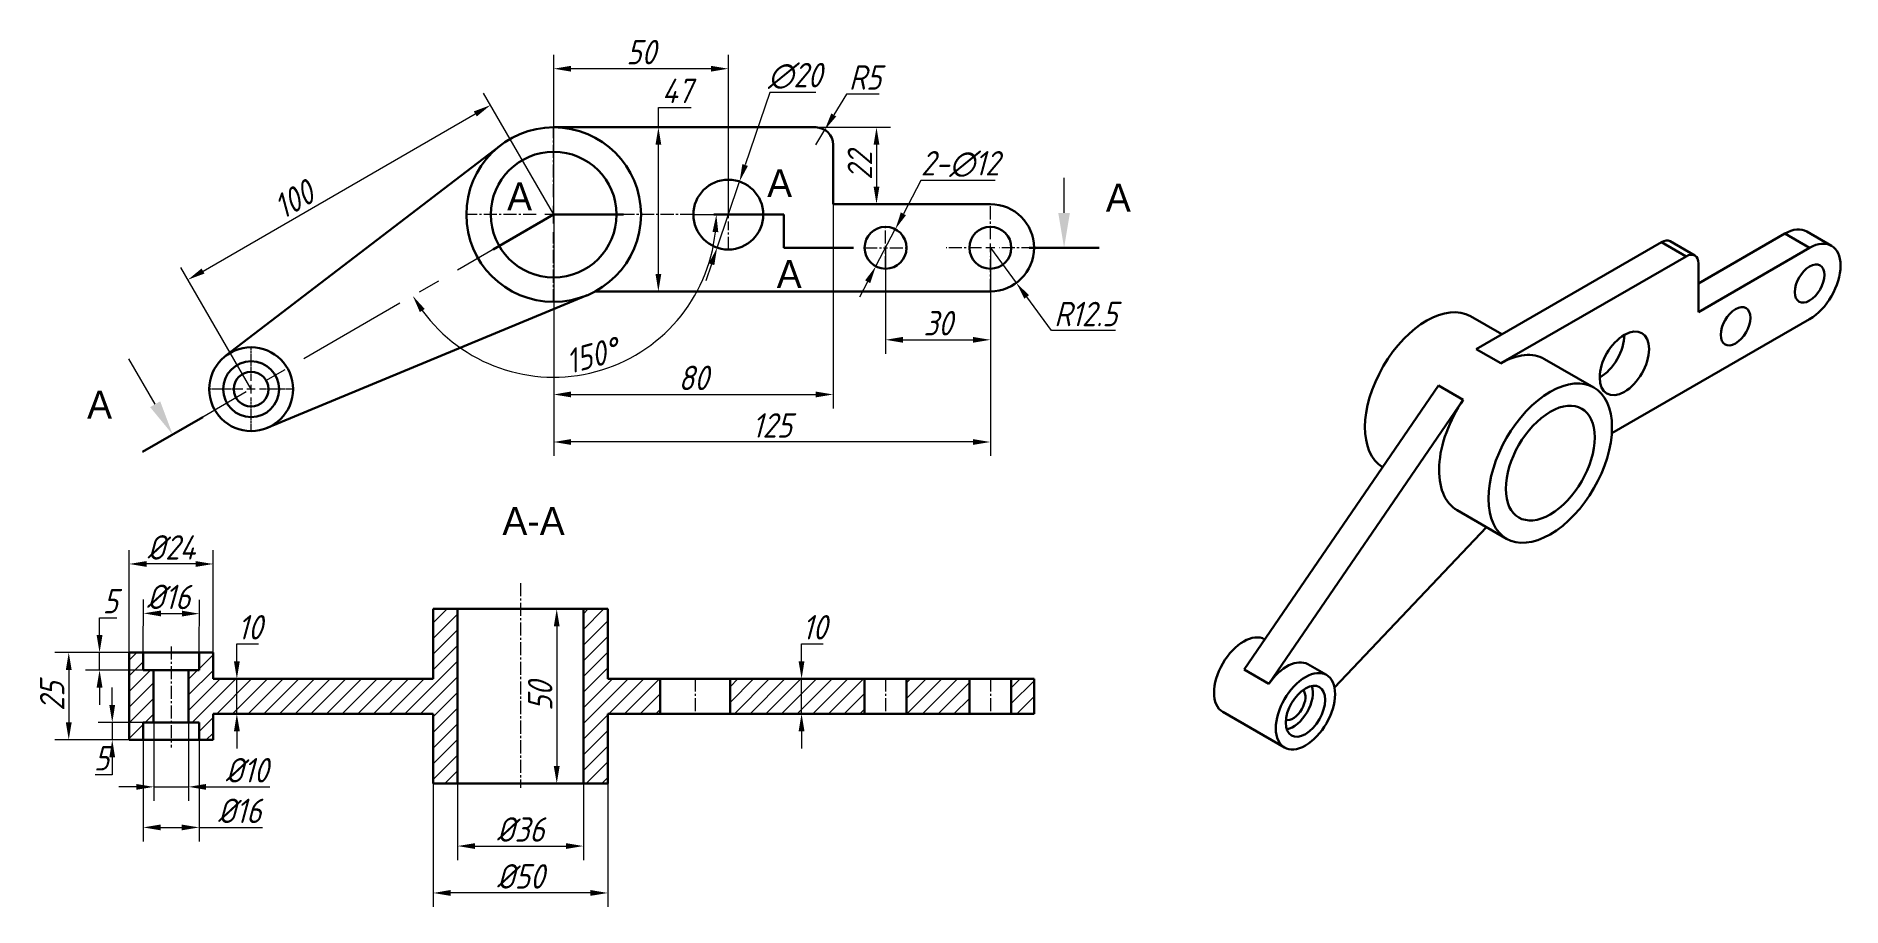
# Model space of a CAD drawing. Header units: millimetres. Extents: x 115 to 632, y 375 to 625.
import ezdxf

# ---------------------------------------------------------------- set-up
doc = ezdxf.new("R2010")
doc.units = ezdxf.units.MM
doc.linetypes.add('CENTER', pattern=[50.8, 31.75, -6.35, 6.35, -6.35])
doc.linetypes.add('CENTER2', pattern=[1.125, 0.75, -0.125, 0.125, -0.125])
for name, color, linetype, lineweight in [('MD_Annotation', 7, 'Continuous', 15), ('MD_Hatching', 7, 'Continuous', 15), ('MD_可见', 2, 'Continuous', 30), ('图层1', 3, 'Continuous', 15), ('图层2', 1, 'CENTER', 15)]:
    doc.layers.add(name, color=color, linetype=linetype, lineweight=lineweight)
doc.styles.add('GB3.5', font='gbeitc.shx', dxfattribs={"bigfont": 'gbcbig.shx'})
doc.dimstyles.new('参数化', dxfattribs={"dimscale": 2, "dimtxt": 3.5, "dimasz": 2.5, "dimexe": 2, "dimexo": 0, "dimtad": 1, "dimtoh": 1, "dimdec": 3, "dimdsep": 46, "dimtxsty": 'GB3.5', "dimcen": 2.5, "dimclrd": 3, "dimclre": 3, "dimclrt": 256, "dimadec": 3, "dimazin": 2, "dimtfac": 1, "dimtdec": 3, "dimtmove": 0, "dimatfit": 3, "dimfxl": 0, "dimlwd": 15, "dimlwe": 15, "dimarcsym": 0})

# ---------------------------------------------------------------- blocks, each defined once
blk = doc.blocks.new('CustomObjectsInViewport4_0')
at = {"layer": 'MD_可见', "extrusion": (0, 1, 0)}
for p, q in [((262.89, 628), (337.89, 628)), ((168.99, 562.53), (247.68, 622.84)), ((342.89, 623), (342.89, 606)), ((342.89, 606), (387.89, 606)), ((272.47, 579.91), (180.88, 541.92)), ((387.89, 581), (274.76, 581))]:
    blk.add_line(p, q, dxfattribs=at)
at = {"layer": 'MD_可见', "extrusion": (1.22465e-16, 0, -1)}
for centre, radius in [((-262.89, 603), 25), ((-176.29, 553), 12), ((-176.29, 553), 8)]:
    blk.add_circle(centre, radius, dxfattribs=at)
at = {"layer": 'MD_可见'}
for centre, radius in [((262.89, 603), 18), ((312.89, 603), 10), ((357.89, 593.5), 6), ((387.89, 593.5), 6), ((176.29, 553), 5)]:
    blk.add_circle(centre, radius, dxfattribs=at)
at = {"layer": 'MD_可见', "extrusion": (1.22465e-16, 0, -1)}
for centre, radius, end in [((-337.89, 623), 5, 180), ((-387.89, 593.5), 12.5, 270)]:
    blk.add_arc(centre, radius, 90, end, dxfattribs=at)
blk = doc.blocks.new('CustomObjectsInViewport10_0')
at = {"layer": 'MD_可见', "extrusion": (5.55112e-17, 0.816497, 0.57735)}
for p, q in [((650.22, 456.71), (674.97, 471)), ((682.04, 466.91), (674.97, 471)), ((688.29, 467.53), (681.22, 471.62)), ((586.58, 437.93), (639.61, 468.55)), ((639.61, 468.55), (646.68, 464.47)), ((649.18, 464.71), (642.11, 468.8)), ((650.22, 448.54), (682.04, 466.91)), ((593.65, 433.85), (646.68, 464.47)), ((650.22, 462.42), (650.22, 448.54)), ((593.9, 442.16), (584.94, 447.33)), ((682.04, 446.5), (625.41, 413.81)), ((593.65, 433.85), (586.58, 437.93)), ((620.29, 426.92), (606.15, 435.08)), ((520.18, 346.13), (575.83, 427.51)), ((582.9, 423.43), (575.83, 427.51)), ((527.25, 342.05), (582.9, 423.43)), ((595.29, 383.62), (581.15, 391.78)), ((589.51, 386.96), (546.02, 341.02)), ((526.08, 354.77), (526.04, 354.79)), ((543.72, 344.58), (538.41, 347.65)), ((527.25, 342.05), (520.18, 346.13)), ((531.72, 323.8), (514.04, 334.01))]:
    blk.add_line(p, q, dxfattribs=at)
at = {"layer": 'MD_可见', "extrusion": (9.59756e-16, -1.69523e-16, -1)}
blk.add_ellipse((674.97, 460.79), major_axis=(6.25, 10.83), ratio=0.57735, start_param=-0.785398, end_param=0, dxfattribs=at)
at = {"layer": 'MD_可见'}
for centre, major_axis, start_param, end_param in [((639.61, 464.47), (2.5, 4.33), 0, 0.785398), ((682.04, 456.71), (3, 5.2), -0.785398, 5.497787), ((660.83, 444.46), (3, 5.2), -0.785398, 5.497787), ((629.01, 433.85), (5, 8.66), -0.785398, 5.497787), ((621.94, 437.93), (5, 8.66), 3.926991, 5.497787), ((593.65, 413.43), (12.5, 21.65), 0, 0.785398), ((607.79, 405.27), (9, 15.59), -0.785398, 5.497787), ((593.65, 413.43), (12.5, 21.65), 1.439366, 3.141593), ((532.41, 337.25), (6, 10.39), 0, 1.439366), ((534.18, 336.23), (2.5, 4.33), 3.297791, 6.126987)]:
    blk.add_ellipse(centre, major_axis=major_axis, ratio=0.57735, start_param=start_param, end_param=end_param, dxfattribs=at)
at = {"layer": 'MD_可见', "extrusion": (5.15933e-16, -1.05578e-16, -1)}
blk.add_ellipse((682.04, 456.71), major_axis=(6.25, 10.83), ratio=0.57735, start_param=-0.785398, end_param=2.356194, dxfattribs=at)
at = {"layer": 'MD_可见', "extrusion": (7.87778e-16, -1.3433e-16, -1)}
blk.add_ellipse((646.68, 460.38), major_axis=(2.5, 4.33), ratio=0.57735, start_param=-0.785398, end_param=0.785398, dxfattribs=at)
at = {"layer": 'MD_可见', "extrusion": (9.80074e-16, -2.45352e-16, -1)}
blk.add_ellipse((572.44, 425.68), major_axis=(12.5, 21.65), ratio=0.57735, start_param=3.151108, end_param=6.283185, dxfattribs=at)
at = {"layer": 'MD_可见', "extrusion": (1.02443e-15, -3.3506e-16, -1)}
blk.add_ellipse((607.79, 405.27), major_axis=(12.5, 21.65), ratio=0.57735, start_param=-2.356194, end_param=3.926991, dxfattribs=at)
at = {"layer": 'MD_可见', "extrusion": (8.35852e-16, -1.62086e-16, -1)}
blk.add_ellipse((520.04, 344.4), major_axis=(6, 10.39), ratio=0.57735, start_param=3.141593, end_param=6.283185, dxfattribs=at)
at = {"layer": 'MD_可见', "extrusion": (6.87911e-16, -1.40771e-16, -1)}
blk.add_ellipse((537.72, 334.19), major_axis=(6, 10.39), ratio=0.57735, start_param=-2.356194, end_param=3.926991, dxfattribs=at)
at = {"layer": 'MD_可见', "extrusion": (7.0823e-16, -2.166e-16, -1)}
blk.add_ellipse((537.72, 334.19), major_axis=(4, 6.93), ratio=0.57735, start_param=-2.356194, end_param=3.926991, dxfattribs=at)
at = {"layer": 'MD_可见', "extrusion": (5.71444e-16, -9.42984e-18, -1)}
blk.add_ellipse((534.18, 336.23), major_axis=(4, 6.93), ratio=0.57735, start_param=0.457762, end_param=2.683831, dxfattribs=at)
blk = doc.blocks.new('*U5')
at = {"layer": '图层2', "color": 0, "linetype": 'CENTER2', "ltscale": 5, "transparency": 16777216}
for p, q in [((0, 5), (0, 25.12)), ((-40, 0), (-5, 0)), ((5, 0), (25.12, 0)), ((0, -25.12), (0, -5))]:
    blk.add_line(p, q, dxfattribs=at)
at = {"layer": '图层2', "color": 0, "linetype": 'Continuous', "ltscale": 5, "transparency": 16777216}
for p, q in [((-2.5, 0), (2.5, 0)), ((0, -2.5), (0, 2.5))]:
    blk.add_line(p, q, dxfattribs=at)
blk = doc.blocks.new('*U6')
at = {"layer": '图层2', "color": 0, "linetype": 'CENTER2', "ltscale": 5, "transparency": 16777216}
for p, q in [((0, 2.5), (0, 12.62)), ((-12.62, 0), (-2.5, 0)), ((2.5, 0), (12.62, 0)), ((0, -12.62), (0, -2.5))]:
    blk.add_line(p, q, dxfattribs=at)
at = {"layer": '图层2', "color": 0, "linetype": 'Continuous', "ltscale": 5, "transparency": 16777216}
for p, q in [((-1.25, 0), (1.25, 0)), ((0, -1.25), (0, 1.25))]:
    blk.add_line(p, q, dxfattribs=at)
blk = doc.blocks.new('*U7')
at = {"layer": '图层2', "color": 0, "linetype": 'CENTER2', "ltscale": 5, "transparency": 16777216}
for p, q in [((0, 1.2), (0, 6.12)), ((-6.12, 0), (-1.2, 0)), ((1.2, 0), (6.12, 0)), ((0, -6.12), (0, -1.2))]:
    blk.add_line(p, q, dxfattribs=at)
at = {"layer": '图层2', "color": 0, "linetype": 'Continuous', "ltscale": 5, "transparency": 16777216}
for p, q in [((-0.6, 0), (0.6, 0)), ((0, -0.6), (0, 0.6))]:
    blk.add_line(p, q, dxfattribs=at)
blk = doc.blocks.new('*U8')
at = {"layer": '图层2', "color": 0, "linetype": 'CENTER2', "ltscale": 5, "transparency": 16777216}
blk.add_line((0, 32.4), (0, -26.25), dxfattribs=at)
blk = doc.blocks.new('*U9')
at = {"layer": '图层2', "color": 0, "linetype": 'CENTER2', "ltscale": 5, "transparency": 16777216}
blk.add_line((0, 5.12), (0, -5.12), dxfattribs=at)
blk = doc.blocks.new('*U10')
at = {"layer": '图层2', "color": 0, "linetype": 'CENTER2', "ltscale": 5, "transparency": 16777216}
blk.add_line((0, 5.12), (0, -5.12), dxfattribs=at)
blk = doc.blocks.new('*U11')
at = {"layer": '图层2', "color": 0, "linetype": 'CENTER2', "ltscale": 5, "transparency": 16777216}
blk.add_line((0, 5.12), (0, -5.12), dxfattribs=at)
blk = doc.blocks.new('*U12')
at = {"layer": '图层2', "color": 0, "linetype": 'CENTER2', "ltscale": 5, "transparency": 16777216}
blk.add_line((0, 14.25), (0, -14.7), dxfattribs=at)
blk = doc.blocks.new('*U13')
at = {"layer": '图层2', "color": 0, "linetype": 'CENTER2', "ltscale": 5, "transparency": 16777216}
for p, q in [((0, 2), (0, 10.12)), ((-10.12, 0), (-2, 0)), ((2, 0), (10.12, 0)), ((0, -10.12), (0, -2))]:
    blk.add_line(p, q, dxfattribs=at)
at = {"layer": '图层2', "color": 0, "linetype": 'Continuous', "ltscale": 5, "transparency": 16777216}
for p, q in [((-1, 0), (1, 0)), ((0, -1), (0, 1))]:
    blk.add_line(p, q, dxfattribs=at)
blk = doc.blocks.new('*U14')
at = {"layer": '图层2', "color": 0, "linetype": 'CENTER2', "transparency": 16777216}
for p, q in [((0, 2.4), (0, 12.12)), ((-12.12, 0), (-2.4, 0)), ((2.4, 0), (12.12, 0)), ((0, -12.12), (0, -2.4))]:
    blk.add_line(p, q, dxfattribs=at)
at = {"layer": '图层2', "color": 0, "linetype": 'Continuous', "transparency": 16777216}
for p, q in [((-1.2, 0), (1.2, 0)), ((0, -1.2), (0, 1.2))]:
    blk.add_line(p, q, dxfattribs=at)
blk = doc.blocks.new('*D15')
at = {"layer": 'Defpoints', "color": 0, "transparency": 16777216}
for p in [(244.79, 604.72), (262.89, 573.38), (176.29, 523.38)]:
    blk.add_point(p, dxfattribs=at)
at = {"layer": '图层1', "color": 3, "linetype": 'Continuous', "lineweight": 15, "transparency": 16777216}
for p, q in [((262.89, 573.38), (242.79, 608.19)), ((162.52, 557.22), (240.46, 602.22)), ((176.29, 523.38), (156.19, 558.19))]:
    blk.add_line(p, q, dxfattribs=at)
at = {"layer": '图层1', "color": 3, "transparency": 16777216}
for points in [[(240.04, 602.95), (240.88, 601.5), (244.79, 604.72)], [(162.1, 557.95), (162.94, 556.5), (158.19, 554.72)]]:
    blk.add_solid(points, dxfattribs=at)
at = {"layer": '图层1', "transparency": 16777216, "insert": (188.44, 577.68), "char_height": 7, "attachment_point": 5, "rotation": 30, "style": 'GB3.5'}
blk.add_mtext('100', dxfattribs=at)
blk = doc.blocks.new('*D16')
at = {"layer": 'Defpoints', "color": 0, "transparency": 16777216}
for p in [(262.89, 573.38), (267.89, 573.38), (302.89, 573.38), (254.8, 527.52), (162.48, 515.41)]:
    blk.add_point(p, dxfattribs=at)
at = {"layer": '图层1', "color": 3, "linetype": 'Continuous', "lineweight": 15, "transparency": 16777216}
blk.add_line((302.89, 573.38), (313.46, 573.38), dxfattribs=at)
blk.add_arc((262.89, 573.38), 46.57, 216.1546, 353.8454, dxfattribs=at)
at = {"layer": '图层1', "color": 3, "transparency": 16777216}
for points in [[(308.36, 568.43), (310.02, 568.34), (309.46, 573.38)], [(224.59, 545.45), (225.98, 546.36), (222.56, 550.1)]]:
    blk.add_solid(points, dxfattribs=at)
at = {"layer": '图层1', "transparency": 16777216, "insert": (273.71, 532.99), "char_height": 7, "attachment_point": 5, "rotation": 15, "style": 'GB3.5'}
blk.add_mtext('150°', dxfattribs=at)
blk = doc.blocks.new('*D17')
at = {"layer": 'Defpoints', "color": 0, "transparency": 16777216}
for p in [(262.89, 615.17), (262.89, 573.38), (312.89, 573.38)]:
    blk.add_point(p, dxfattribs=at)
at = {"layer": '图层1', "color": 3, "linetype": 'Continuous', "lineweight": 15, "transparency": 16777216}
for p, q in [((262.89, 573.38), (262.89, 619.17)), ((307.89, 615.17), (267.89, 615.17)), ((312.89, 573.38), (312.89, 619.17))]:
    blk.add_line(p, q, dxfattribs=at)
at = {"layer": '图层1', "color": 3, "transparency": 16777216}
for points in [[(267.89, 616), (267.89, 614.34), (262.89, 615.17)], [(307.89, 616), (307.89, 614.34), (312.89, 615.17)]]:
    blk.add_solid(points, dxfattribs=at)
at = {"layer": '图层1', "transparency": 16777216, "insert": (287.89, 619.92), "char_height": 7, "attachment_point": 5, "style": 'GB3.5'}
blk.add_mtext('50', dxfattribs=at)
blk = doc.blocks.new('*D18')
at = {"layer": 'Defpoints', "color": 0, "transparency": 16777216}
for p in [(357.89, 563.88), (387.89, 563.88), (387.89, 537.52)]:
    blk.add_point(p, dxfattribs=at)
at = {"layer": '图层1', "color": 3, "linetype": 'Continuous', "lineweight": 15, "transparency": 16777216}
for p, q in [((357.89, 563.88), (357.89, 533.52)), ((387.89, 563.88), (387.89, 533.52)), ((362.89, 537.52), (382.89, 537.52))]:
    blk.add_line(p, q, dxfattribs=at)
at = {"layer": '图层1', "color": 3, "transparency": 16777216}
for points in [[(362.89, 538.35), (362.89, 536.68), (357.89, 537.52)], [(382.89, 538.35), (382.89, 536.68), (387.89, 537.52)]]:
    blk.add_solid(points, dxfattribs=at)
at = {"layer": '图层1', "transparency": 16777216, "insert": (372.89, 542.27), "char_height": 7, "attachment_point": 5, "style": 'GB3.5'}
blk.add_mtext('30', dxfattribs=at)
blk = doc.blocks.new('*D19')
at = {"layer": 'Defpoints', "color": 0, "transparency": 16777216}
for p in [(387.89, 563.88), (395.32, 553.83)]:
    blk.add_point(p, dxfattribs=at)
at = {"layer": '图层1', "color": 3, "linetype": 'Continuous', "lineweight": 15, "transparency": 16777216}
for p, q in [((387.89, 563.88), (395.32, 553.83)), ((405.42, 540.16), (398.29, 549.81)), ((423.73, 540.16), (405.42, 540.16))]:
    blk.add_line(p, q, dxfattribs=at)
at = {"layer": '图层1', "color": 3, "transparency": 16777216}
blk.add_solid([(398.96, 550.3), (397.62, 549.31), (395.32, 553.83)], dxfattribs=at)
at = {"layer": '图层1', "transparency": 16777216, "insert": (415.2, 544.91), "char_height": 7, "attachment_point": 5, "style": 'GB3.5'}
blk.add_mtext('R12.5', dxfattribs=at)
blk = doc.blocks.new('*D20')
at = {"layer": 'Defpoints', "color": 0, "transparency": 16777216}
for p in [(262.89, 573.38), (387.89, 563.88), (262.89, 508.25)]:
    blk.add_point(p, dxfattribs=at)
at = {"layer": '图层1', "color": 3, "linetype": 'Continuous', "lineweight": 15, "transparency": 16777216}
for p, q in [((262.89, 573.38), (262.89, 504.25)), ((387.89, 563.88), (387.89, 504.25)), ((382.89, 508.25), (267.89, 508.25))]:
    blk.add_line(p, q, dxfattribs=at)
at = {"layer": '图层1', "color": 3, "transparency": 16777216}
for points in [[(267.89, 509.08), (267.89, 507.41), (262.89, 508.25)], [(382.89, 509.08), (382.89, 507.41), (387.89, 508.25)]]:
    blk.add_solid(points, dxfattribs=at)
at = {"layer": '图层1', "transparency": 16777216, "insert": (325.39, 513), "char_height": 7, "attachment_point": 5, "style": 'GB3.5'}
blk.add_mtext('125', dxfattribs=at)
blk = doc.blocks.new('*D21')
at = {"layer": 'Defpoints', "color": 0, "transparency": 16777216}
for p in [(340.48, 597.66), (337.89, 593.38)]:
    blk.add_point(p, dxfattribs=at)
at = {"layer": '图层1', "color": 3, "linetype": 'Continuous', "lineweight": 15, "transparency": 16777216}
for p, q in [((346.69, 607.9), (343.07, 601.93)), ((356.11, 607.9), (346.69, 607.9)), ((337.89, 593.38), (340.48, 597.66))]:
    blk.add_line(p, q, dxfattribs=at)
at = {"layer": '图层1', "color": 3, "transparency": 16777216}
blk.add_solid([(342.36, 602.36), (343.78, 601.5), (340.48, 597.66)], dxfattribs=at)
at = {"layer": '图层1', "transparency": 16777216, "insert": (352.02, 612.65), "char_height": 7, "attachment_point": 5, "style": 'GB3.5'}
blk.add_mtext('R5', dxfattribs=at)
blk = doc.blocks.new('*D23')
at = {"layer": 'Defpoints', "color": 0, "transparency": 16777216}
for p in [(235.39, 410.42), (271.39, 410.42), (271.39, 392.51)]:
    blk.add_point(p, dxfattribs=at)
at = {"layer": '图层1', "color": 3, "linetype": 'Continuous', "lineweight": 15, "transparency": 16777216}
for p, q in [((235.39, 410.42), (235.39, 388.51)), ((271.39, 410.42), (271.39, 388.51)), ((240.39, 392.51), (266.39, 392.51))]:
    blk.add_line(p, q, dxfattribs=at)
at = {"layer": '图层1', "color": 3, "transparency": 16777216}
for points in [[(240.39, 393.35), (240.39, 391.68), (235.39, 392.51)], [(266.39, 393.35), (266.39, 391.68), (271.39, 392.51)]]:
    blk.add_solid(points, dxfattribs=at)
at = {"layer": '图层1', "transparency": 16777216, "insert": (253.39, 397.26), "char_height": 7, "attachment_point": 5, "style": 'GB3.5'}
blk.add_mtext('%%C36', dxfattribs=at)
blk = doc.blocks.new('*D24')
at = {"layer": 'Defpoints', "color": 0, "transparency": 16777216}
for p in [(228.39, 410.42), (278.39, 410.42), (228.39, 379.08)]:
    blk.add_point(p, dxfattribs=at)
at = {"layer": '图层1', "color": 3, "linetype": 'Continuous', "lineweight": 15, "transparency": 16777216}
for p, q in [((228.39, 410.42), (228.39, 375.08)), ((278.39, 410.42), (278.39, 375.08)), ((273.39, 379.08), (233.39, 379.08))]:
    blk.add_line(p, q, dxfattribs=at)
at = {"layer": '图层1', "color": 3, "transparency": 16777216}
for points in [[(233.39, 379.92), (233.39, 378.25), (228.39, 379.08)], [(273.39, 379.92), (273.39, 378.25), (278.39, 379.08)]]:
    blk.add_solid(points, dxfattribs=at)
at = {"layer": '图层1', "transparency": 16777216, "insert": (253.39, 383.83), "char_height": 7, "attachment_point": 5, "style": 'GB3.5'}
blk.add_mtext('%%C50', dxfattribs=at)
blk = doc.blocks.new('*D28')
at = {"layer": 'Defpoints', "color": 0, "transparency": 16777216}
for p in [(360.68, 569.19), (355.1, 558.57)]:
    blk.add_point(p, dxfattribs=at)
at = {"layer": '图层1', "color": 3, "linetype": 'Continuous', "lineweight": 15, "transparency": 16777216}
for p, q in [((367.99, 583.11), (363, 573.62)), ((389.22, 583.11), (367.99, 583.11)), ((355.1, 558.57), (360.68, 569.19)), ((352.77, 554.14), (350.45, 549.72))]:
    blk.add_line(p, q, dxfattribs=at)
at = {"layer": '图层1', "color": 3, "transparency": 16777216}
for points in [[(362.27, 574.01), (363.74, 573.23), (360.68, 569.19)], [(352.03, 554.53), (353.51, 553.76), (355.1, 558.57)]]:
    blk.add_solid(points, dxfattribs=at)
at = {"layer": '图层1', "transparency": 16777216, "insert": (379.23, 587.86), "char_height": 7, "attachment_point": 5, "style": 'GB3.5'}
blk.add_mtext('2-∅12', dxfattribs=at)
blk = doc.blocks.new('*D29')
at = {"layer": 'Defpoints', "color": 0, "transparency": 16777216}
for p in [(316.09, 582.85), (309.68, 563.91)]:
    blk.add_point(p, dxfattribs=at)
at = {"layer": '图层1', "color": 3, "linetype": 'Continuous', "lineweight": 15, "transparency": 16777216}
for p, q in [((324.72, 608.35), (317.7, 587.59)), ((337.93, 608.35), (324.72, 608.35)), ((309.68, 563.91), (316.09, 582.85)), ((308.08, 559.17), (306.48, 554.44))]:
    blk.add_line(p, q, dxfattribs=at)
at = {"layer": '图层1', "color": 3, "transparency": 16777216}
for points in [[(316.91, 587.86), (318.49, 587.32), (316.09, 582.85)], [(307.29, 559.44), (308.87, 558.9), (309.68, 563.91)]]:
    blk.add_solid(points, dxfattribs=at)
at = {"layer": '图层1', "transparency": 16777216, "insert": (331.95, 613.1), "char_height": 7, "attachment_point": 5, "style": 'GB3.5'}
blk.add_mtext('∅20', dxfattribs=at)
blk = doc.blocks.new('*D31')
at = {"layer": 'Defpoints', "color": 0, "transparency": 16777216}
for p in [(278.39, 460.42), (263.77, 410.42), (278.39, 410.42)]:
    blk.add_point(p, dxfattribs=at)
at = {"layer": '图层1', "color": 3, "linetype": 'Continuous', "lineweight": 15, "transparency": 16777216}
for p, q in [((278.39, 460.42), (259.77, 460.42)), ((263.77, 455.42), (263.77, 415.42)), ((278.39, 410.42), (259.77, 410.42))]:
    blk.add_line(p, q, dxfattribs=at)
at = {"layer": '图层1', "color": 3, "transparency": 16777216}
for points in [[(262.93, 455.42), (264.6, 455.42), (263.77, 460.42)], [(262.93, 415.42), (264.6, 415.42), (263.77, 410.42)]]:
    blk.add_solid(points, dxfattribs=at)
at = {"layer": '图层1', "transparency": 16777216, "insert": (259.02, 435.42), "char_height": 7, "attachment_point": 5, "rotation": 90, "style": 'GB3.5'}
blk.add_mtext('50', dxfattribs=at)
blk = doc.blocks.new('*D32')
at = {"layer": 'Defpoints', "color": 0, "transparency": 16777216}
for p in [(165.39, 440.42), (172.2, 440.42), (165.39, 430.42)]:
    blk.add_point(p, dxfattribs=at)
at = {"layer": '图层1', "color": 3, "linetype": 'Continuous', "lineweight": 15, "transparency": 16777216}
for p, q in [((172.2, 445.42), (172.2, 450.42)), ((172.2, 450.42), (178.41, 450.42)), ((165.39, 440.42), (176.2, 440.42)), ((172.2, 430.42), (172.2, 440.42)), ((165.39, 430.42), (176.2, 430.42)), ((172.2, 425.42), (172.2, 420.42))]:
    blk.add_line(p, q, dxfattribs=at)
at = {"layer": '图层1', "color": 3, "transparency": 16777216}
for points in [[(171.37, 445.42), (173.04, 445.42), (172.2, 440.42)], [(171.37, 425.42), (173.04, 425.42), (172.2, 430.42)]]:
    blk.add_solid(points, dxfattribs=at)
at = {"layer": '图层1', "transparency": 16777216, "insert": (175.93, 455.17), "char_height": 7, "attachment_point": 5, "style": 'GB3.5'}
blk.add_mtext('10', dxfattribs=at)
blk = doc.blocks.new('*D33')
at = {"layer": 'Defpoints', "color": 0, "transparency": 16777216}
for p in [(351.89, 440.42), (333.85, 430.42), (351.89, 430.42)]:
    blk.add_point(p, dxfattribs=at)
at = {"layer": '图层1', "color": 3, "linetype": 'Continuous', "lineweight": 15, "transparency": 16777216}
for p, q in [((333.85, 445.42), (333.85, 450.42)), ((333.85, 450.42), (340.05, 450.42)), ((351.89, 440.42), (329.85, 440.42)), ((333.85, 430.42), (333.85, 440.42)), ((351.89, 430.42), (329.85, 430.42)), ((333.85, 425.42), (333.85, 420.42))]:
    blk.add_line(p, q, dxfattribs=at)
at = {"layer": '图层1', "color": 3, "transparency": 16777216}
for points in [[(333.01, 445.42), (334.68, 445.42), (333.85, 440.42)], [(333.01, 425.42), (334.68, 425.42), (333.85, 430.42)]]:
    blk.add_solid(points, dxfattribs=at)
at = {"layer": '图层1', "transparency": 16777216, "insert": (337.58, 455.17), "char_height": 7, "attachment_point": 5, "style": 'GB3.5'}
blk.add_mtext('10', dxfattribs=at)
blk = doc.blocks.new('*D34')
at = {"layer": 'Defpoints', "color": 0, "transparency": 16777216}
for p in [(141.39, 447.92), (124.08, 422.92), (141.39, 422.92)]:
    blk.add_point(p, dxfattribs=at)
at = {"layer": '图层1', "color": 3, "linetype": 'Continuous', "lineweight": 15, "transparency": 16777216}
for p, q in [((141.39, 447.92), (120.08, 447.92)), ((124.08, 442.92), (124.08, 427.92)), ((141.39, 422.92), (120.08, 422.92))]:
    blk.add_line(p, q, dxfattribs=at)
at = {"layer": '图层1', "color": 3, "transparency": 16777216}
for points in [[(123.25, 442.92), (124.92, 442.92), (124.08, 447.92)], [(123.25, 427.92), (124.92, 427.92), (124.08, 422.92)]]:
    blk.add_solid(points, dxfattribs=at)
at = {"layer": '图层1', "transparency": 16777216, "insert": (119.33, 435.42), "char_height": 7, "attachment_point": 5, "rotation": 90, "style": 'GB3.5'}
blk.add_mtext('25', dxfattribs=at)
blk = doc.blocks.new('*D35')
at = {"layer": 'Defpoints', "color": 0, "transparency": 16777216}
for p in [(161.46, 459.07), (145.39, 447.92), (161.39, 447.81)]:
    blk.add_point(p, dxfattribs=at)
at = {"layer": '图层1', "color": 3, "linetype": 'Continuous', "lineweight": 15, "transparency": 16777216}
for p, q in [((145.39, 447.92), (145.49, 463.17)), ((161.39, 447.81), (161.49, 463.07)), ((150.46, 459.14), (156.46, 459.1))]:
    blk.add_line(p, q, dxfattribs=at)
at = {"layer": '图层1', "color": 3, "transparency": 16777216}
for points in [[(150.47, 459.98), (150.45, 458.31), (145.46, 459.17)], [(156.47, 459.94), (156.45, 458.27), (161.46, 459.07)]]:
    blk.add_solid(points, dxfattribs=at)
at = {"layer": '图层1', "transparency": 16777216, "insert": (152.64, 463.88), "char_height": 7, "attachment_point": 5, "rotation": 359.6335, "style": 'GB3.5'}
blk.add_mtext('%%C16', dxfattribs=at)
blk = doc.blocks.new('*D36')
at = {"layer": 'Defpoints', "color": 0, "transparency": 16777216}
for p in [(145.39, 422.92), (161.39, 422.92), (145.39, 397.85)]:
    blk.add_point(p, dxfattribs=at)
at = {"layer": '图层1', "color": 3, "linetype": 'Continuous', "lineweight": 15, "transparency": 16777216}
for p, q in [((145.39, 422.92), (145.39, 393.85)), ((161.39, 422.92), (161.39, 393.85)), ((150.39, 397.85), (156.39, 397.85)), ((161.39, 397.85), (179.53, 397.85))]:
    blk.add_line(p, q, dxfattribs=at)
at = {"layer": '图层1', "color": 3, "transparency": 16777216}
for points in [[(150.39, 398.68), (150.39, 397.02), (145.39, 397.85)], [(156.39, 398.68), (156.39, 397.02), (161.39, 397.85)]]:
    blk.add_solid(points, dxfattribs=at)
at = {"layer": '图层1', "transparency": 16777216, "insert": (172.96, 402.6), "char_height": 7, "attachment_point": 5, "style": 'GB3.5'}
blk.add_mtext('%%C16', dxfattribs=at)
blk = doc.blocks.new('*D37')
at = {"layer": 'Defpoints', "color": 0, "transparency": 16777216}
for p in [(145.39, 447.92), (132.9, 442.92), (145.39, 442.92)]:
    blk.add_point(p, dxfattribs=at)
at = {"layer": '图层1', "color": 3, "linetype": 'Continuous', "lineweight": 15, "transparency": 16777216}
for p, q in [((132.9, 452.92), (132.9, 457.92)), ((132.9, 457.92), (137.8, 457.92)), ((145.39, 447.92), (128.9, 447.92)), ((132.9, 442.92), (132.9, 447.92)), ((145.39, 442.92), (128.9, 442.92)), ((132.9, 437.92), (132.9, 432.92))]:
    blk.add_line(p, q, dxfattribs=at)
at = {"layer": '图层1', "color": 3, "transparency": 16777216}
for points in [[(132.07, 452.92), (133.73, 452.92), (132.9, 447.92)], [(132.07, 437.92), (133.73, 437.92), (132.9, 442.92)]]:
    blk.add_solid(points, dxfattribs=at)
at = {"layer": '图层1', "transparency": 16777216, "insert": (135.97, 462.67), "char_height": 7, "attachment_point": 5, "style": 'GB3.5'}
blk.add_mtext('5', dxfattribs=at)
blk = doc.blocks.new('*D38')
at = {"layer": 'Defpoints', "color": 0, "transparency": 16777216}
for p in [(145.39, 427.92), (136.53, 422.92), (145.39, 422.92)]:
    blk.add_point(p, dxfattribs=at)
at = {"layer": '图层1', "color": 3, "linetype": 'Continuous', "lineweight": 15, "transparency": 16777216}
for p, q in [((136.53, 432.92), (136.53, 437.92)), ((145.39, 427.92), (132.53, 427.92)), ((136.53, 427.92), (136.53, 422.92)), ((145.39, 422.92), (132.53, 422.92)), ((136.53, 417.92), (136.53, 412.92)), ((136.53, 412.92), (131.63, 412.92))]:
    blk.add_line(p, q, dxfattribs=at)
at = {"layer": '图层1', "color": 3, "transparency": 16777216}
for points in [[(135.69, 432.92), (137.36, 432.92), (136.53, 427.92)], [(135.69, 417.92), (137.36, 417.92), (136.53, 422.92)]]:
    blk.add_solid(points, dxfattribs=at)
at = {"layer": '图层1', "transparency": 16777216, "insert": (133.45, 417.67), "char_height": 7, "attachment_point": 5, "style": 'GB3.5'}
blk.add_mtext('5', dxfattribs=at)
blk = doc.blocks.new('*D39')
at = {"layer": 'Defpoints', "color": 0, "transparency": 16777216}
for p in [(141.39, 473.31), (141.39, 447.92), (165.39, 447.92)]:
    blk.add_point(p, dxfattribs=at)
at = {"layer": '图层1', "color": 3, "linetype": 'Continuous', "lineweight": 15, "transparency": 16777216}
for p, q in [((141.39, 447.92), (141.39, 477.31)), ((165.39, 447.92), (165.39, 477.31)), ((160.39, 473.31), (146.39, 473.31))]:
    blk.add_line(p, q, dxfattribs=at)
at = {"layer": '图层1', "color": 3, "transparency": 16777216}
for points in [[(146.39, 474.14), (146.39, 472.48), (141.39, 473.31)], [(160.39, 474.14), (160.39, 472.48), (165.39, 473.31)]]:
    blk.add_solid(points, dxfattribs=at)
at = {"layer": '图层1', "transparency": 16777216, "insert": (153.39, 478.06), "char_height": 7, "attachment_point": 5, "style": 'GB3.5'}
blk.add_mtext('%%C24', dxfattribs=at)
blk = doc.blocks.new('*D40')
at = {"layer": 'Defpoints', "color": 0, "transparency": 16777216}
for p in [(300.39, 598.38), (292.86, 551.38), (300.39, 551.38)]:
    blk.add_point(p, dxfattribs=at)
at = {"layer": '图层1', "color": 3, "linetype": 'Continuous', "lineweight": 15, "transparency": 16777216}
for p, q in [((292.86, 598.38), (292.86, 604.06)), ((292.86, 604.06), (302.28, 604.06)), ((300.39, 598.38), (288.86, 598.38)), ((292.86, 556.38), (292.86, 593.38)), ((300.39, 551.38), (288.86, 551.38))]:
    blk.add_line(p, q, dxfattribs=at)
at = {"layer": '图层1', "color": 3, "transparency": 16777216}
for points in [[(292.03, 593.38), (293.69, 593.38), (292.86, 598.38)], [(292.03, 556.38), (293.69, 556.38), (292.86, 551.38)]]:
    blk.add_solid(points, dxfattribs=at)
at = {"layer": '图层1', "transparency": 16777216, "insert": (298.19, 608.81), "char_height": 7, "attachment_point": 5, "style": 'GB3.5'}
blk.add_mtext('47', dxfattribs=at)
blk = doc.blocks.new('*D41')
at = {"layer": 'Defpoints', "color": 0, "transparency": 16777216}
for p in [(342.89, 576.38), (262.89, 573.38), (342.89, 521.86)]:
    blk.add_point(p, dxfattribs=at)
at = {"layer": '图层1', "color": 3, "linetype": 'Continuous', "lineweight": 15, "transparency": 16777216}
for p, q in [((342.89, 576.38), (342.89, 517.86)), ((262.89, 573.38), (262.89, 517.86)), ((267.89, 521.86), (337.89, 521.86))]:
    blk.add_line(p, q, dxfattribs=at)
at = {"layer": '图层1', "color": 3, "transparency": 16777216}
for points in [[(267.89, 522.7), (267.89, 521.03), (262.89, 521.86)], [(337.89, 522.7), (337.89, 521.03), (342.89, 521.86)]]:
    blk.add_solid(points, dxfattribs=at)
at = {"layer": '图层1', "transparency": 16777216, "insert": (302.89, 526.61), "char_height": 7, "attachment_point": 5, "style": 'GB3.5'}
blk.add_mtext('80', dxfattribs=at)
blk = doc.blocks.new('*D42')
at = {"layer": 'Defpoints', "color": 0, "transparency": 16777216}
for p in [(337.89, 598.38), (342.89, 576.38), (355.3, 576.38)]:
    blk.add_point(p, dxfattribs=at)
at = {"layer": '图层1', "color": 3, "linetype": 'Continuous', "lineweight": 15, "transparency": 16777216}
for p, q in [((337.89, 598.38), (359.3, 598.38)), ((355.3, 593.38), (355.3, 581.38)), ((342.89, 576.38), (359.3, 576.38))]:
    blk.add_line(p, q, dxfattribs=at)
at = {"layer": '图层1', "color": 3, "transparency": 16777216}
for points in [[(354.47, 593.38), (356.13, 593.38), (355.3, 598.38)], [(354.47, 581.38), (356.13, 581.38), (355.3, 576.38)]]:
    blk.add_solid(points, dxfattribs=at)
at = {"layer": '图层1', "transparency": 16777216, "insert": (350.55, 587.38), "char_height": 7, "attachment_point": 5, "rotation": 90, "style": 'GB3.5'}
blk.add_mtext('22', dxfattribs=at)
blk = doc.blocks.new('*D43')
at = {"layer": 'Defpoints', "color": 0, "transparency": 16777216}
for p in [(148.39, 427.92), (158.39, 427.92), (148.39, 409.47)]:
    blk.add_point(p, dxfattribs=at)
at = {"layer": '图层1', "color": 3, "linetype": 'Continuous', "lineweight": 15, "transparency": 16777216}
for p, q in [((148.39, 427.92), (148.39, 405.47)), ((158.39, 427.92), (158.39, 405.47)), ((143.39, 409.47), (138.39, 409.47)), ((148.39, 409.47), (158.39, 409.47)), ((163.39, 409.47), (181.68, 409.47))]:
    blk.add_line(p, q, dxfattribs=at)
at = {"layer": '图层1', "color": 3, "transparency": 16777216}
for points in [[(143.39, 410.3), (143.39, 408.63), (148.39, 409.47)], [(163.39, 410.3), (163.39, 408.63), (158.39, 409.47)]]:
    blk.add_solid(points, dxfattribs=at)
at = {"layer": '图层1', "transparency": 16777216, "insert": (175.03, 414.22), "char_height": 7, "attachment_point": 5, "style": 'GB3.5'}
blk.add_mtext('%%C10', dxfattribs=at)

msp = doc.modelspace()

# ---------------------------------------------------------------- hatches: boundary and pattern name
at = {"layer": 'MD_Hatching'}
h = msp.add_hatch(dxfattribs=at)
h.set_pattern_fill('ANSI31', color=256, scale=1.026376, style=0)
h.set_pattern_definition([(45, (0, 52.9382), (-2.245064, 2.245064), [])])
h.paths.add_polyline_path([(141.3878, 447.9151), (141.3878, 422.9151), (145.3878, 422.9151), (145.3878, 427.9151), (148.3878, 427.9151), (148.3878, 442.9151), (145.3878, 442.9151), (145.3878, 447.9151)], flags=0)
h.paths.add_polyline_path([(235.3878, 410.4151), (235.3878, 460.4151), (228.3878, 460.4151), (228.3878, 440.4151), (165.3878, 440.4151), (165.3878, 447.9151), (161.3878, 447.9151), (161.3878, 442.9151), (158.3878, 442.9151), (158.3878, 427.9151), (161.3878, 427.9151), (161.3878, 422.9151), (165.3878, 422.9151), (165.3878, 430.4151), (228.3878, 430.4151), (228.3878, 410.4151)], flags=0)
h.paths.add_polyline_path([(271.3878, 460.4151), (271.3878, 410.4151), (278.3878, 410.4151), (278.3878, 430.4151), (293.3878, 430.4151), (293.3878, 440.4151), (278.3878, 440.4151), (278.3878, 460.4151)], flags=0)
h.paths.add_polyline_path([(319.2565, 440.4151), (313.3878, 440.4151), (313.3878, 430.4151), (319.2565, 430.4151)], flags=0)
h.paths.add_polyline_path([(319.2565, 440.4151), (319.2565, 430.4151), (328.7565, 430.4151), (328.7565, 440.4151)], flags=0)
h.paths.add_polyline_path([(328.7565, 440.4151), (328.7565, 430.4151), (351.8878, 430.4151), (351.8878, 440.4151)], flags=0)
h.paths.add_polyline_path([(363.8878, 430.4151), (381.8878, 430.4151), (381.8878, 440.4151), (363.8878, 440.4151)], flags=0)
h.paths.add_polyline_path([(393.8878, 430.4151), (400.3878, 430.4151), (400.3878, 440.4151), (393.8878, 440.4151)], flags=0)

# ---------------------------------------------------------------- linework, layer by layer
at = {"layer": 'MD_Annotation'}
for p, q in [((408.9953, 573.8805), (408.9953, 583.8805)), ((148.8149, 519.0674), (141.3149, 532.0578))]:
    msp.add_line(p, q, dxfattribs=at)
at = {"layer": 'MD_Annotation', "linetype": 'Continuous', "lineweight": 30}
for p, q in [((262.8878, 573.3805), (245.5673, 563.3805)), ((262.8878, 573.3805), (282.8878, 573.3805)), ((328.7565, 573.3805), (308.7565, 573.3805)), ((328.7565, 573.3805), (328.7565, 568.6305)), ((328.7565, 563.8805), (328.7565, 568.6305)), ((328.7565, 563.8805), (348.7565, 563.8805)), ((418.9953, 563.8805), (398.9953, 563.8805)), ((145.1546, 505.4072), (162.4751, 515.4072))]:
    msp.add_line(p, q, dxfattribs=at)
at = {"layer": 'MD_Annotation'}
for points in [[(410.662, 573.8805), (408.9953, 563.8805), (407.3287, 573.8805)], [(150.2582, 519.9007), (153.8149, 510.4072), (147.3715, 518.2341)]]:
    msp.add_solid(points, dxfattribs=at)
at = {"layer": 'MD_可见'}
for p, q in [((235.3878, 460.4151), (228.3878, 460.4151)), ((228.3878, 460.4151), (228.3878, 440.4151)), ((235.3878, 410.4151), (235.3878, 460.4151)), ((235.3878, 460.4151), (253.3878, 460.4151)), ((253.3878, 460.4151), (271.3878, 460.4151)), ((271.3878, 460.4151), (271.3878, 410.4151)), ((278.3878, 460.4151), (271.3878, 460.4151)), ((278.3878, 440.4151), (278.3878, 460.4151)), ((141.3878, 447.9151), (141.3878, 422.9151)), ((145.3878, 447.9151), (141.3878, 447.9151)), ((145.3878, 442.9151), (145.3878, 447.9151)), ((145.3878, 447.9151), (161.3878, 447.9151)), ((165.3878, 447.9151), (161.3878, 447.9151)), ((161.3878, 447.9151), (161.3878, 442.9151)), ((165.3878, 440.4151), (165.3878, 447.9151)), ((148.3878, 442.9151), (145.3878, 442.9151)), ((148.3878, 427.9151), (148.3878, 442.9151)), ((158.3878, 442.9151), (148.3878, 442.9151)), ((161.3878, 442.9151), (158.3878, 442.9151)), ((158.3878, 442.9151), (158.3878, 427.9151)), ((228.3878, 440.4151), (165.3878, 440.4151)), ((293.3878, 440.4151), (278.3878, 440.4151)), ((293.3878, 430.4151), (293.3878, 440.4151)), ((293.3878, 440.4151), (313.3878, 440.4151)), ((319.2565, 440.4151), (313.3878, 440.4151)), ((313.3878, 440.4151), (313.3878, 430.4151)), ((328.7565, 440.4151), (319.2565, 440.4151)), ((351.8878, 440.4151), (328.7565, 440.4151)), ((351.8878, 430.4151), (351.8878, 440.4151)), ((351.8878, 440.4151), (363.8878, 440.4151)), ((381.8878, 440.4151), (363.8878, 440.4151)), ((363.8878, 440.4151), (363.8878, 430.4151)), ((381.8878, 430.4151), (381.8878, 440.4151)), ((381.8878, 440.4151), (393.8878, 440.4151)), ((400.3878, 440.4151), (393.8878, 440.4151)), ((393.8878, 440.4151), (393.8878, 430.4151)), ((400.3878, 430.4151), (400.3878, 440.4151)), ((165.3878, 422.9151), (165.3878, 430.4151)), ((165.3878, 430.4151), (228.3878, 430.4151)), ((228.3878, 430.4151), (228.3878, 410.4151)), ((278.3878, 410.4151), (278.3878, 430.4151)), ((278.3878, 430.4151), (293.3878, 430.4151)), ((293.3878, 430.4151), (313.3878, 430.4151)), ((313.3878, 430.4151), (319.2565, 430.4151)), ((319.2565, 430.4151), (328.7565, 430.4151)), ((328.7565, 430.4151), (351.8878, 430.4151)), ((351.8878, 430.4151), (363.8878, 430.4151)), ((363.8878, 430.4151), (381.8878, 430.4151)), ((381.8878, 430.4151), (393.8878, 430.4151)), ((393.8878, 430.4151), (400.3878, 430.4151)), ((145.3878, 422.9151), (145.3878, 427.9151)), ((145.3878, 427.9151), (148.3878, 427.9151)), ((148.3878, 427.9151), (158.3878, 427.9151)), ((158.3878, 427.9151), (161.3878, 427.9151)), ((161.3878, 427.9151), (161.3878, 422.9151)), ((141.3878, 422.9151), (145.3878, 422.9151)), ((161.3878, 422.9151), (145.3878, 422.9151)), ((161.3878, 422.9151), (165.3878, 422.9151)), ((228.3878, 410.4151), (235.3878, 410.4151)), ((235.3878, 410.4151), (253.3878, 410.4151)), ((253.3878, 410.4151), (271.3878, 410.4151)), ((271.3878, 410.4151), (278.3878, 410.4151))]:
    msp.add_line(p, q, dxfattribs=at)
at = {"layer": '图层2'}
msp.add_line((262.8878, 573.3805), (162.4751, 515.4072), dxfattribs=at)

# ---------------------------------------------------------------- block references
at = {"layer": 'MD_可见'}
for name, p in [('CustomObjectsInViewport4_0', (0, -29.6208)), ('CustomObjectsInViewport10_0', (-59.6328, 96.9343))]:
    msp.add_blockref(name, p, dxfattribs=at)
at = {"layer": '图层2', "linetype": 'CENTER2', "ltscale": 5, "extrusion": (1.22465e-16, 0, -1)}
for name, p in [('*U5', (-262.8878, 573.3805)), ('*U6', (-387.8878, 563.8805))]:
    msp.add_blockref(name, p, dxfattribs=at)
at = {"layer": '图层2', "linetype": 'CENTER2', "ltscale": 5}
for name, p in [('*U13', (312.8878, 573.3805)), ('*U7', (357.8878, 563.8805)), ('*U8', (253.3878, 435.4151)), ('*U12', (153.3878, 435.4151)), ('*U10', (303.3878, 435.4151)), ('*U9', (357.8878, 435.4151)), ('*U11', (387.8878, 435.4151))]:
    msp.add_blockref(name, p, dxfattribs=at)
at = {"layer": '图层2', "linetype": 'CENTER2', "extrusion": (1.22465e-16, 0, -1)}
msp.add_blockref('*U14', (-176.2853, 523.3805), dxfattribs=at)

# ---------------------------------------------------------------- texts
at = {"layer": 'MD_Annotation'}
for p in [(324.0012, 578.3938), (249.5606, 574.5934), (420.9605, 574.2467), (326.7429, 552.3704), (129.3417, 514.9474)]:
    msp.add_text('A', height=8, dxfattribs=at).set_placement(p)
at = {"layer": 'MD_Annotation', "insert": (257.1293, 481.6171), "char_height": 8, "width": 150, "attachment_point": 8}
msp.add_mtext('A-A', dxfattribs=at)

# ---------------------------------------------------------------- dimensions: what is measured, and where the dimension line sits
at = {"layer": '图层1'}
for base, p1, p2, picture, middle in [((262.8878, 615.1696), (312.8878, 573.3805), (262.8878, 573.3805), '*D17', (287.8878, 619.9196)), ((262.8878, 508.247), (387.8878, 563.8805), (262.8878, 573.3805), '*D20', (325.3878, 512.997)), ((387.8878, 537.5181), (357.8878, 563.8805), (387.8878, 563.8805), '*D18', (372.8878, 542.2681))]:
    dim = msp.add_linear_dim(base=base, p1=p1, p2=p2, dimstyle='参数化', dxfattribs=at)
    dim.commit()
    dim.dimension.update_dxf_attribs({"geometry": picture, "text_midpoint": middle})
dim = msp.add_diameter_dim_2p(p1=(309.6822, 563.9082), p2=(316.0934, 582.8527), dimstyle='参数化', dxfattribs=at)
dim.commit()
dim.dimension.update_dxf_attribs({"geometry": '*D29', "text_midpoint": (331.9525, 608.3532), "dimtype": 163})
dim = msp.add_radius_dim(center=(337.8878, 593.3805), mpoint=(340.4798, 597.6562), dimstyle='参数化', dxfattribs=at)
dim.commit()
dim.dimension.update_dxf_attribs({"geometry": '*D21', "text_midpoint": (352.0232, 607.9005), "dimtype": 164})
for base, p1, p2, angle, picture, middle, dimtype in [((292.8616, 551.3805), (300.3878, 598.3805), (300.3878, 551.3805), 90, '*D40', (298.195, 604.0559), 160), ((244.7914, 604.7244), (176.2853, 523.3805), (262.8878, 573.3805), 30, '*D15', (190.8169, 573.5622), 161), ((132.8996, 442.9151), (145.3878, 447.9151), (145.3878, 442.9151), 90, '*D37', (135.9725, 457.9151), 160), ((172.2018, 440.4151), (165.3878, 430.4151), (165.3878, 440.4151), 90, '*D32', (175.931, 450.4151), 160), ((333.8464, 430.4151), (351.8878, 440.4151), (351.8878, 430.4151), 90, '*D33', (337.5756, 450.4151), 160), ((136.5268, 422.9151), (145.3878, 427.9151), (145.3878, 422.9151), 90, '*D38', (133.4539, 412.9151), 160)]:
    dim = msp.add_linear_dim(base=base, p1=p1, p2=p2, angle=angle, dimstyle='参数化', dxfattribs=at)
    dim.commit()
    dim.dimension.update_dxf_attribs({"geometry": picture, "text_midpoint": middle, "dimtype": dimtype})
for base, p1, p2, picture, middle in [((355.3008, 576.3805), (337.8878, 598.3805), (342.8878, 576.3805), '*D42', (350.5508, 587.3805)), ((263.7681, 410.4151), (278.3878, 460.4151), (278.3878, 410.4151), '*D31', (259.0181, 435.4151)), ((124.0833, 422.9151), (141.3878, 447.9151), (141.3878, 422.9151), '*D34', (119.3333, 435.4151))]:
    dim = msp.add_linear_dim(base=base, p1=p1, p2=p2, angle=90, dimstyle='参数化', dxfattribs=at)
    dim.commit()
    dim.dimension.update_dxf_attribs({"geometry": picture, "text_midpoint": middle})
dim = msp.add_diameter_dim_2p(p1=(355.0969, 558.5691), p2=(360.6788, 569.1918), text='2-<>', dimstyle='参数化', dxfattribs=at)
dim.commit()
dim.dimension.update_dxf_attribs({"geometry": '*D28', "text_midpoint": (379.231, 583.1081), "dimtype": 163})
dim = msp.add_linear_dim(base=(342.8878, 521.8624), p1=(262.8878, 573.3805), p2=(342.8878, 576.3805), dimstyle='参数化', dxfattribs=at)
dim.commit()
dim.dimension.update_dxf_attribs({"geometry": '*D41', "text_midpoint": (302.8878, 521.8624), "dimtype": 160})
dim = msp.add_angular_dim_2l(base=(254.8011, 527.5183), line1=((302.8878, 573.3805), (267.8878, 573.3805)), line2=((262.8878, 573.3805), (162.4751, 515.4072)), dimstyle='参数化', dxfattribs=at)
dim.commit()
dim.dimension.update_dxf_attribs({"geometry": '*D16', "text_midpoint": (273.7116, 532.9857)})
dim = msp.add_radius_dim(center=(387.8878, 563.8805), mpoint=(395.317, 553.8277), dimstyle='参数化', dxfattribs=at)
dim.commit()
dim.dimension.update_dxf_attribs({"geometry": '*D19', "text_midpoint": (415.2019, 544.906)})
for base, p1, p2, picture, middle in [((141.3878, 473.3088), (165.3878, 447.9151), (141.3878, 447.9151), '*D39', (153.3878, 473.3088)), ((148.3878, 409.4677), (158.3878, 427.9151), (148.3878, 427.9151), '*D43', (175.0337, 409.4677)), ((145.3878, 397.8509), (161.3878, 422.9151), (145.3878, 422.9151), '*D36', (172.9608, 397.8509))]:
    dim = msp.add_linear_dim(base=base, p1=p1, p2=p2, text='%%C<>', dimstyle='参数化', dxfattribs=at)
    dim.commit()
    dim.dimension.update_dxf_attribs({"geometry": picture, "text_midpoint": middle, "dimtype": 160})
dim = msp.add_linear_dim(base=(161.4599, 459.0724), p1=(145.3878, 447.9151), p2=(161.3878, 447.8127), angle=359.633466, text='%%C<>', dimstyle='参数化', dxfattribs=at)
dim.commit()
dim.dimension.update_dxf_attribs({"geometry": '*D35', "text_midpoint": (152.608, 459.1291), "dimtype": 161})
for base, p1, p2, picture, middle in [((228.3878, 379.0845), (278.3878, 410.4151), (228.3878, 410.4151), '*D24', (253.3878, 383.8345)), ((271.3878, 392.5143), (235.3878, 410.4151), (271.3878, 410.4151), '*D23', (253.3878, 397.2643))]:
    dim = msp.add_linear_dim(base=base, p1=p1, p2=p2, text='%%C<>', dimstyle='参数化', dxfattribs=at)
    dim.commit()
    dim.dimension.update_dxf_attribs({"geometry": picture, "text_midpoint": middle})

doc.saveas('drawing.dxf')
